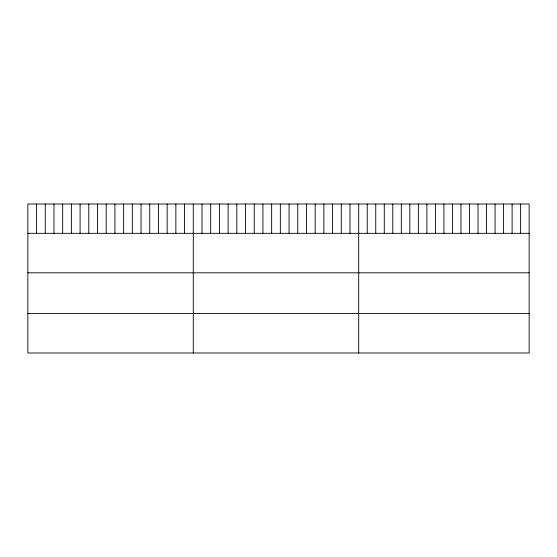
<?xml version="1.0" encoding="UTF-8"?>
<svg xmlns="http://www.w3.org/2000/svg" width="557" height="557" viewBox="0 0 557 557"><rect width="100%" height="100%" fill="white"/><g stroke="black" fill="none" stroke-linecap="round" stroke-linejoin="round"><path stroke-width="0.84" d="M529.15 233.32L529.15 352.992L27.85 352.992L27.85 204.008L529.15 204.008L529.15 233.32L27.85 233.32M27.85 272.812L529.15 272.812M27.85 313.5L529.15 313.5M520.628 204.008L520.628 233.32M512.106 204.008L512.106 233.32M503.584 204.008L503.584 233.32M495.062 204.008L495.062 233.32M486.539 204.008L486.539 233.32M478.017 204.008L478.017 233.32M469.495 204.008L469.495 233.32M460.973 204.008L460.973 233.32M452.451 204.008L452.451 233.32M443.929 204.008L443.929 233.32M435.407 204.008L435.407 233.32M426.885 204.008L426.885 233.32M418.363 204.008L418.363 233.32M409.841 204.008L409.841 233.32M401.319 204.008L401.319 233.32M392.796 204.008L392.796 233.32M384.274 204.008L384.274 233.32M375.752 204.008L375.752 233.32M367.23 204.008L367.23 233.32M358.708 204.008L358.708 352.992M349.998 204.008L349.998 233.32M341.295 204.008L341.295 233.32M332.585 204.008L332.585 233.32M323.882 204.008L323.882 233.32M315.171 204.008L315.171 233.32M306.468 204.008L306.468 233.32M297.758 204.008L297.758 233.32M289.055 204.008L289.055 233.32M280.345 204.008L280.345 233.32M271.642 204.008L271.642 233.32M262.932 204.008L262.932 233.32M254.229 204.008L254.229 233.32M245.519 204.008L245.519 233.32M236.816 204.008L236.816 233.32M228.105 204.008L228.105 233.32M219.402 204.008L219.402 233.32M210.692 204.008L210.692 233.32M201.989 204.008L201.989 233.32M193.279 204.008L193.279 352.992M184.569 204.008L184.569 233.32M175.866 204.008L175.866 233.32M167.156 204.008L167.156 233.32M158.453 204.008L158.453 233.32M149.742 204.008L149.742 233.32M141.039 204.008L141.039 233.32M132.329 204.008L132.329 233.32M123.626 204.008L123.626 233.32M114.916 204.008L114.916 233.32M106.213 204.008L106.213 233.32M97.503 204.008L97.503 233.32M88.8 204.008L88.8 233.32M80.09 204.008L80.09 233.32M71.387 204.008L71.387 233.32M62.676 204.008L62.676 233.32M53.973 204.008L53.973 233.32M45.263 204.008L45.263 233.32M36.56 204.008L36.56 233.32"/></g></svg>
